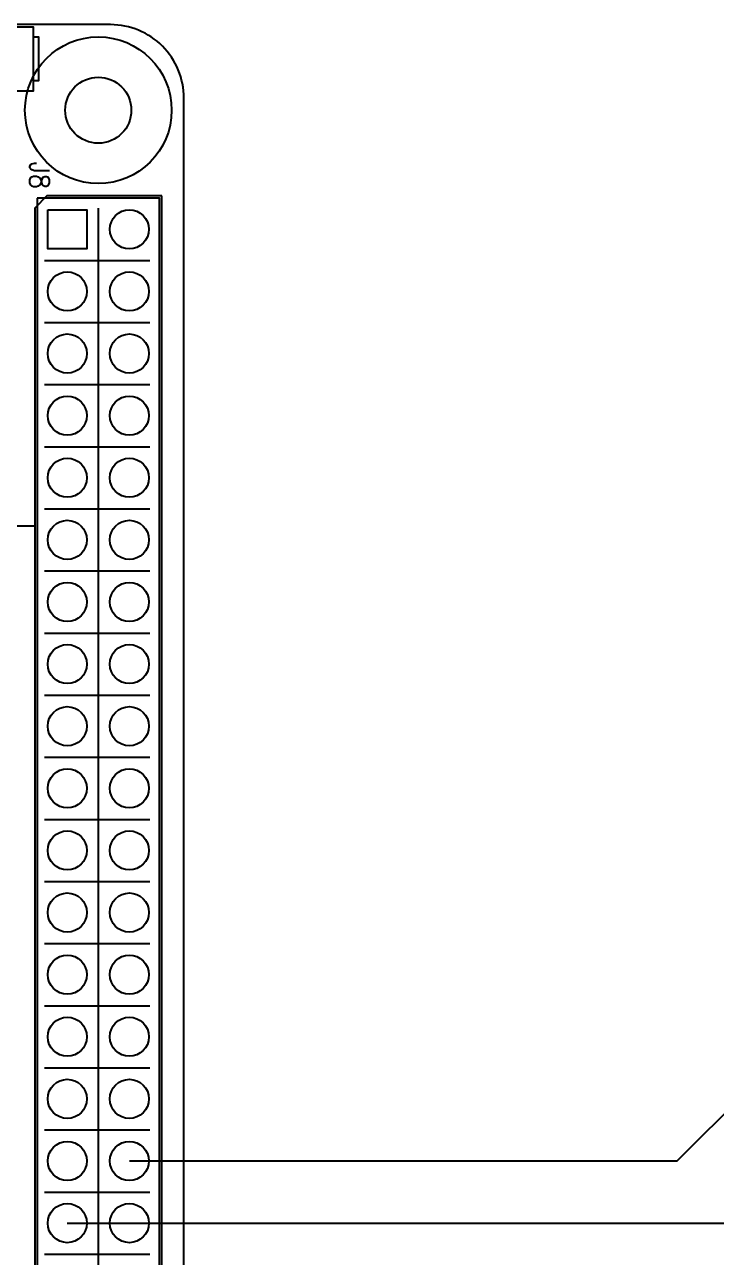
# Model space of a CAD drawing. Header units: millimetres. Extents: x 11 to 294, y 32 to 198.
# Drawn here: x 186.4 to 214.7, y 136.8 to 187.2 of the extents above; entities that cross this region are included whole.
import ezdxf

# ---------------------------------------------------------------- set-up
doc = ezdxf.new("R2010")
doc.units = ezdxf.units.MM
doc.layers.get('0').update_dxf_attribs({"lineweight": 0})
for name, color, linetype in [('BOARD_OUTLINE', 85, 'Continuous'), ('PARTS_BOTTOM', 12, 'Continuous'), ('PARTS_TOP', 111, 'Continuous'), ('PINS_BOTTOM', 5, 'Continuous'), ('SILK_BOTTOM', 85, 'Continuous'), ('SILK_TOP', 85, 'Continuous'), ('WIRE', 1, 'Continuous')]:
    doc.layers.add(name, color=color, linetype=linetype)
doc.styles.get("Standard").update_dxf_attribs({"font": 'standard'})

# ---------------------------------------------------------------- blocks, each defined once
blk = doc.blocks.new('Raspberry_Pi4B')
for radius in [3, 1.35]:
    blk.add_circle((58, -49), radius)
at = {"layer": 'BOARD_OUTLINE'}
blk.add_lwpolyline([(58.5, 3.5), (-20.5, 3.5, 0.414214), (-23.5, 0.5), (-23.5, -49.5, 0.414214), (-20.5, -52.5), (58.5, -52.5, 0.414214), (61.5, -49.5), (61.5, 0.5, 0.414214)], format="xyb", close=True, dxfattribs=at)
at = {"layer": 'PARTS_TOP'}
for points in [[(58.8, -43.75), (58.8, -46.35), (61.4, -46.35), (61.4, -43.75), (58.8, -43.75)], [(61, -46.35), (61, -46.55), (59.2, -46.55), (59.2, -46.35)], [(54.4, -46.5), (3.6, -46.5), (3.6, -51.5), (54.4, -51.5), (54.4, -46.5)]]:
    blk.add_lwpolyline(points, dxfattribs=at)
at = {"layer": 'PINS_BOTTOM'}
blk.add_lwpolyline([(53.93, -46.93), (53.93, -48.53), (52.33, -48.53), (52.33, -46.93)], close=True, dxfattribs=at)
for centre in [(12.49, -47.73), (15.03, -47.73), (17.57, -47.73), (20.11, -47.73), (22.65, -47.73), (25.19, -47.73), (27.73, -47.73), (30.27, -47.73), (32.81, -47.73), (35.35, -47.73), (37.89, -47.73), (40.43, -47.73), (42.97, -47.73), (45.51, -47.73), (48.05, -47.73), (50.59, -47.73), (12.49, -50.27), (15.03, -50.27), (17.57, -50.27), (20.11, -50.27), (22.65, -50.27), (25.19, -50.27), (27.73, -50.27), (30.27, -50.27), (32.81, -50.27), (35.35, -50.27), (37.89, -50.27), (40.43, -50.27), (42.97, -50.27), (45.51, -50.27), (48.05, -50.27), (50.59, -50.27), (53.13, -50.27)]:
    blk.add_circle(centre, 0.8, dxfattribs=at)
at = {"layer": 'SILK_BOTTOM'}
for points in [[(11.208, -51.11), (11.208, -46.792)], [(13.748, -51.11), (13.748, -46.792)], [(16.288, -51.11), (16.288, -46.792)], [(18.828, -51.11), (18.828, -46.792)], [(21.368, -51.11), (21.368, -46.792)], [(23.908, -51.11), (23.908, -46.792)], [(26.448, -51.11), (26.448, -46.792)], [(28.988, -51.11), (28.988, -46.792)], [(31.528, -51.11), (31.528, -46.792)], [(34.068, -51.11), (34.068, -46.792)], [(36.608, -51.11), (36.608, -46.792)], [(39.148, -51.11), (39.148, -46.792)], [(41.688, -51.11), (41.688, -46.792)], [(44.228, -51.11), (44.228, -46.792)], [(46.768, -51.11), (46.768, -46.792)], [(49.308, -51.11), (49.308, -46.792)], [(51.848, -51.11), (51.848, -46.792)], [(54, -49), (4, -49)]]:
    blk.add_lwpolyline(points, dxfattribs=at)
at = {"layer": 'SILK_TOP'}
for points in [[(41, -45.5), (41, -43.5), (37, -43.5), (37, -45.5), (41, -45.5), (41, -46.4)], [(54.5, -51.6), (54.5, -46.9), (54, -46.4), (3.5, -46.4), (3.5, -51.6), (54.5, -51.6)]]:
    blk.add_lwpolyline(points, dxfattribs=at)
blk.add_text('J8', height=0.8, rotation=180, dxfattribs=at).set_placement((55.9, -46.2))

msp = doc.modelspace()

# ---------------------------------------------------------------- linework, layer by layer
at = {"layer": 'WIRE'}
for p, q in [((213.082, 140.766), (218.739, 146.423)), ((190.667, 140.766), (213.082, 140.766)), ((188.127, 138.226), (218.739, 138.226))]:
    msp.add_line(p, q, dxfattribs=at)

# ---------------------------------------------------------------- block references
at = {"layer": 'PARTS_BOTTOM', "rotation": 90}
msp.add_blockref('Raspberry_Pi4B', (140.397, 125.736), dxfattribs=at)

doc.saveas('drawing.dxf')
